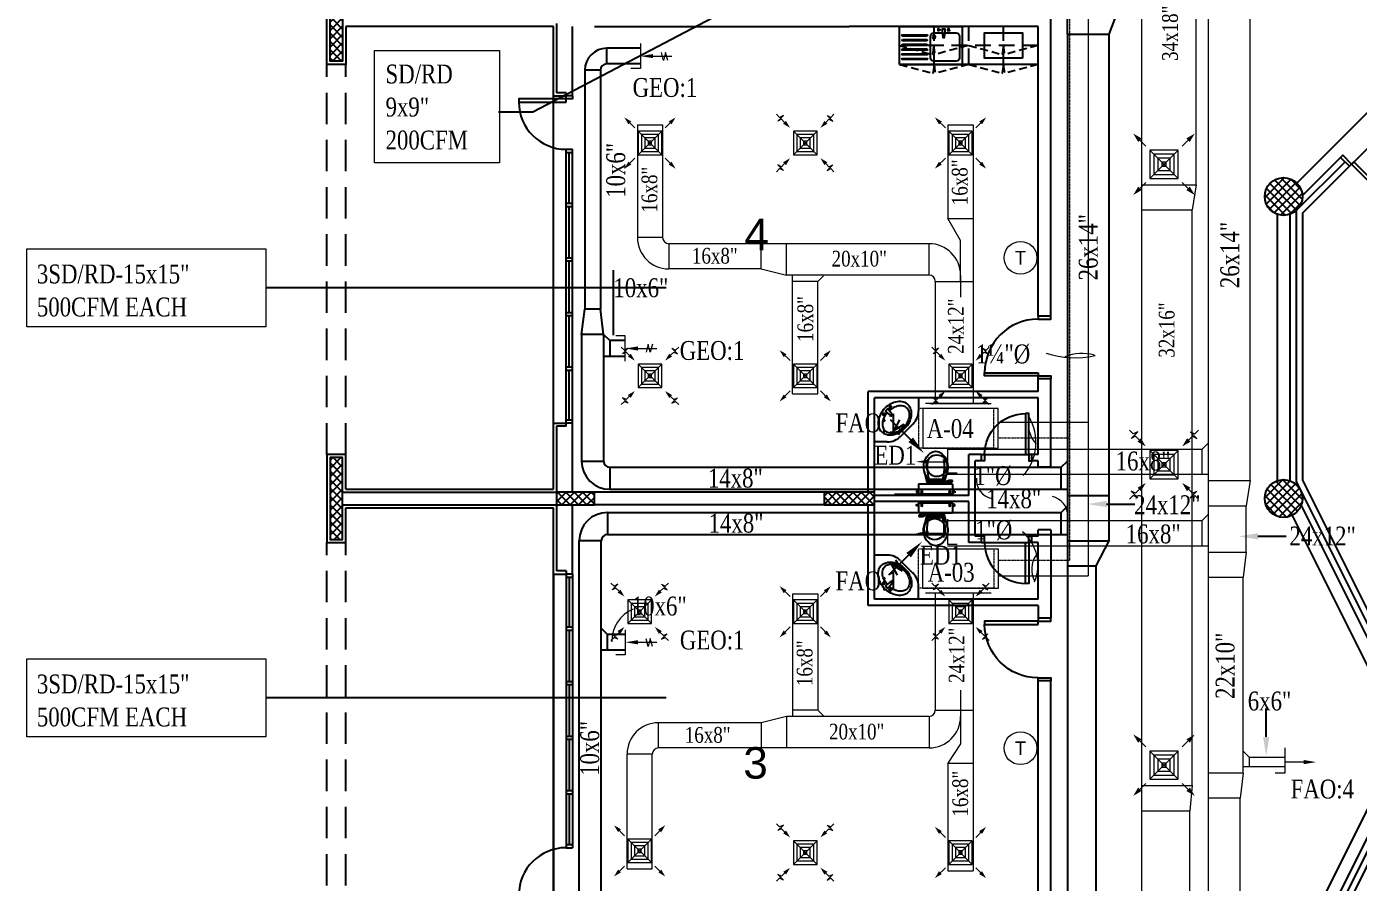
# Model space of a CAD drawing. Extents: x 278386 to 404536, y 8015 to 97114.
# Drawn here: x 295857 to 317031, y 54619 to 68235 of the extents above; entities that cross this region are included whole.
import ezdxf
from ezdxf.enums import TextEntityAlignment as Align

# ---------------------------------------------------------------- set-up
doc = ezdxf.new("R2010")
doc.units = 0
doc.header["$LTSCALE"] = 2
doc.header["$MEASUREMENT"] = 0
for name, pattern in [('1-BLOCK-A_FLOOR PLAN$0$HIDDEN', [0.375, 0.25, -0.125]), ('1-BLOCK-A_FLOOR PLAN$0$HIDDEN2', [0.1875, 0.125, -0.0625]), ('HIDDEN', [0.375, 0.25, -0.125])]:
    doc.linetypes.add(name, pattern=pattern)
doc.layers.get('0').update_dxf_attribs({"color": 1})
for name, color, linetype, lineweight in [('-D', 2, 'Continuous', 13), ('-DT', 4, 'Continuous', 13), ('ac duct1', 50, 'Continuous', 13), ('fresh air', 6, 'Continuous', 13)]:
    doc.layers.add(name, color=color, linetype=linetype, lineweight=lineweight)
for name, color, linetype in [('1-BLOCK-A_FLOOR PLAN$0$ARCH', 1, '1-BLOCK-A_FLOOR PLAN$0$HIDDEN2'), ('1-BLOCK-A_FLOOR PLAN$0$CLADDING', 1, 'Continuous'), ('1-BLOCK-A_FLOOR PLAN$0$COL-HAT', 1, 'Continuous'), ('1-BLOCK-A_FLOOR PLAN$0$COLUMN', 1, 'Continuous'), ('1-BLOCK-A_FLOOR PLAN$0$DOOR', 1, 'Continuous'), ('1-BLOCK-A_FLOOR PLAN$0$EL', 1, 'Continuous'), ('1-BLOCK-A_FLOOR PLAN$0$FIXT KIT', 1, 'Continuous'), ('1-BLOCK-A_FLOOR PLAN$0$Hidden', 1, '1-BLOCK-A_FLOOR PLAN$0$HIDDEN'), ('1-BLOCK-A_FLOOR PLAN$0$KITCHEN', 1, 'Continuous'), ('1-BLOCK-A_FLOOR PLAN$0$SANFIX', 1, 'Continuous'), ('1-BLOCK-A_FLOOR PLAN$0$TEXT-REF.', 1, 'Continuous'), ('1-BLOCK-A_FLOOR PLAN$0$WALL', 1, 'Continuous'), ('1-BLOCK-A_FLOOR PLAN$0$WIN', 1, 'Continuous'), ('ex text', 93, 'Continuous'), ('ext', 93, 'Continuous')]:
    doc.layers.add(name, color=color, linetype=linetype)
doc.styles.add('1-BLOCK-A_FLOOR PLAN$0$ARIAL', font='arial.ttf', dxfattribs={"width": 0.8})
doc.styles.add('DIMTEXT', font='romans.shx', dxfattribs={"width": 0.75})
doc.styles.add('IBA', font='romantic.ttf', dxfattribs={"width": 0.8, "height": 0.3})
doc.styles.add('manohar', font='romantic.ttf', dxfattribs={"width": 0.8, "height": 0.25})
doc.styles.add('T2', font='TXT', dxfattribs={"height": 2.5})
doc.dimstyles.new('LEADER', dxfattribs={"dimscale": 0.2, "dimtxt": 1.8, "dimasz": 2, "dimexe": 2, "dimexo": 1.5, "dimgap": 1, "dimtad": 1, "dimlfac": 100, "dimzin": 13, "dimdsep": 46, "dimtxsty": 'DIMTEXT', "dimcen": 1.5, "dimdle": 2, "dimclrd": 4, "dimclre": 256, "dimclrt": 4, "dimadec": 0, "dimazin": 0, "dimtfac": 1, "dimtix": 1, "dimtmove": 2, "dimatfit": 0, "dimfxl": 2, "dimtolj": 1, "dimtzin": 13, "dimarcsym": 0})
pattern_1 = [(45, (-200, -4), (-0.06629126, 0.06629126), []), (135, (-200, -4), (-0.06629126, -0.06629126), [])]

# ---------------------------------------------------------------- blocks, each defined once
blk = doc.blocks.new('SA')
at = {"color": 7}
blk.add_line((-3, 0), (0, 0), dxfattribs=at)
blk.add_solid([(-3, -0.33), (-3, 0.33), (-5, 0)], dxfattribs=at)
blk = doc.blocks.new('A$C364C0CB1')
at = {"layer": '-DT'}
blk.add_lwpolyline([(-0.224, 0), (0.175, 0), (0.175, 0.152)], dxfattribs=at)
at = {"layer": '-DT', "xscale": 0.1000000000000014, "yscale": 0.1000000000000014, "zscale": 0.1000000000000014, "rotation": 90}
blk.add_blockref('SA', (0, 0), dxfattribs=at)
blk = doc.blocks.new('RA')
for p, q in [((-2, 0), (-5, 0)), ((-4.32, -0.67), (-3.95, 0.58)), ((-3.95, 0.58), (-3.66, -0.68)), ((-3.66, -0.68), (-3.32, 0.56))]:
    blk.add_line(p, q)
blk.add_solid([(-2, 0.33), (-2, -0.33), (0, 0)])
blk = doc.blocks.new('A$C5D7019D5')
at = {"layer": '-DT'}
blk.add_lwpolyline([(-0.199, 0), (0.199, 0), (0.199, 0.152)], dxfattribs=at)
at = {"layer": '-DT', "xscale": 0.1000000000000014, "yscale": 0.1000000000000014, "zscale": 0.1000000000000014, "rotation": 90}
blk.add_blockref('RA', (0, 0), dxfattribs=at)
blk = doc.blocks.new('CR')
at = {"layer": 'ext'}
for p, q in [((2.74, 2.72), (4.86, 4.84)), ((3.43, 4.38), (4.07, 3.26)), ((4.53, 3.69), (3.43, 4.38)), ((3.91, 4.83), (4.53, 3.69))]:
    blk.add_line(p, q, dxfattribs=at)
blk.add_circle((0, 0), 1.11, dxfattribs=at)
blk.add_solid([(2.97, 2.49), (2.5, 2.96), (1.33, 1.31)], dxfattribs=at)
blk = doc.blocks.new('1-BLOCK-A_FLOOR PLAN$0$A-WC')
at = {"layer": '1-BLOCK-A_FLOOR PLAN$0$SANFIX', "color": 8, "linetype": 'Continuous'}
for p, q in [((0.246, 0), (-0.246, 0)), ((-0.248, -0.036), (-0.301, -0.036)), ((-0.29, -0.026), (-0.271, -0.026)), ((-0.29, -0.045), (-0.29, -0.026)), ((-0.271, -0.045), (-0.29, -0.045)), ((-0.271, -0.022), (-0.261, -0.022)), ((-0.271, -0.05), (-0.271, -0.022)), ((-0.261, -0.05), (-0.271, -0.05)), ((-0.261, -0.022), (-0.261, -0.05)), ((-0.256, -0.01), (-0.256, -0.144)), ((-0.241, -0.159), (0.241, -0.159)), ((-0.194, -0.038), (-0.229, -0.038)), ((-0.212, -0.056), (-0.212, -0.021)), ((-0.175, -0.35), (-0.134, -0.184)), ((-0.131, -0.181), (0, -0.181)), ((-0.131, -0.24), (-0.115, -0.198)), ((-0.105, -0.192), (0, -0.192)), ((0, -0.181), (0.132, -0.181)), ((0.106, -0.192), (0, -0.192)), ((0.132, -0.24), (0.115, -0.198)), ((0.135, -0.184), (0.176, -0.35)), ((0.147, -0.179), (0.209, -0.179)), ((0.147, -0.179), (0.147, -0.186)), ((0.147, -0.186), (0.256, -0.186)), ((0.163, -0.194), (0.163, -0.186)), ((0.197, -0.208), (0.163, -0.194)), ((0.195, -0.038), (0.23, -0.038)), ((0.209, -0.186), (0.209, -0.179)), ((0.212, -0.056), (0.212, -0.021)), ((0.249, -0.036), (0.302, -0.036)), ((0.256, -0.144), (0.256, -0.01)), ((0.256, -0.186), (0.256, -0.208)), ((0.261, -0.022), (0.261, -0.05)), ((0.272, -0.022), (0.261, -0.022)), ((0.261, -0.05), (0.272, -0.05)), ((0.272, -0.05), (0.272, -0.022)), ((0.29, -0.026), (0.272, -0.026)), ((0.272, -0.045), (0.29, -0.045)), ((0.29, -0.045), (0.29, -0.026)), ((-0.117, -0.236), (-0.134, -0.259)), ((-0.101, -0.228), (-0.101, -0.206)), ((-0.101, -0.206), (-0.057, -0.206)), ((-0.067, -0.206), (-0.067, -0.224)), ((-0.057, -0.206), (-0.057, -0.223)), ((-0.057, -0.211), (-0.035, -0.211)), ((-0.035, -0.211), (-0.035, -0.216)), ((-0.035, -0.216), (0.036, -0.216)), ((0.058, -0.211), (0.036, -0.211)), ((0.036, -0.211), (0.036, -0.216)), ((0.102, -0.206), (0.058, -0.206)), ((0.058, -0.206), (0.058, -0.222)), ((0.068, -0.206), (0.068, -0.223)), ((0.102, -0.226), (0.102, -0.206)), ((0.134, -0.259), (0.116, -0.233)), ((0.256, -0.208), (0.197, -0.208))]:
    blk.add_line(p, q, dxfattribs=at)
for centre in [(-0.212, -0.038), (0.212, -0.038)]:
    blk.add_circle(centre, 0.0141, dxfattribs=at)
for centre, radius, start, end in [((-0.246, -0.01), 0.0101, 90, 180), ((-0.241, -0.144), 0.0151, 180, 270), ((-0.131, -0.184), 0.00303, 90, 165.9466), ((-0.105, -0.202), 0.0101, 90, 158.4986), ((0.106, -0.202), 0.0101, 21.5014, 90), ((0.132, -0.184), 0.00303, 14.0534, 90), ((0.241, -0.144), 0.0151, 270, 0), ((0.246, -0.01), 0.0101, 0, 90), ((0.082, -0.414), 0.265, 165.9465, 230.8792), ((0.082, -0.414), 0.265, 148.9077, 165.9465), ((0.244, -0.512), 0.454, 146.1571, 148.9077), ((0.58, -0.415), 0.706, 164.6366, 188.9578), ((-0.101, -0.248), 0.0202, 96.9358, 142.58), ((0.009, -1.155), 0.934, 84.3005, 96.9358), ((-0.081, -0.414), 0.265, 309.1208, 14.0535), ((0.1, -0.246), 0.0202, 37.7817, 84.3005), ((-0.578, -0.415), 0.706, 351.0468, 15.5336), ((-0.243, -0.512), 0.454, 31.0923, 33.8429), ((-0.081, -0.414), 0.265, 14.0535, 31.0923), ((0, -0.514), 0.136, 230.8791, 309.1209)]:
    blk.add_arc(centre, radius, start, end, dxfattribs=at)
blk = doc.blocks.new('1-BLOCK-A_FLOOR PLAN$0$Lib23')
at = {"color": 9}
for points in [[(0.072, 0.086), (0.029, 0.089), (0.049, 0.05)], [(0.175, -0.012), (0.063, -0.025), (0.038, -0.025), (0.038, 0.025), (0.063, 0.025), (0.175, 0.012)], [(0.061, -0.053), (0.064, -0.096), (0.025, -0.076)]]:
    blk.add_lwpolyline(points, close=True, dxfattribs=at)
blk.add_lwpolyline([(0.076, -0.024, 0.054069), (0.089, -0.099, 0.082314), (0.126, -0.177, 0.106842), (0.187, -0.233, 0.13438), (0.25, -0.25, 0.13438)], format="xyb", dxfattribs=at)
for centre, radius, start, end in [((0.313, 0.026), 0.309, 143.1301, 162.7421), ((0.259, 0.067), 0.242, 118.9112, 143.1301), ((0.286, 0.065), 0.195, 120.6142, 145.008), ((0.225, 0.129), 0.171, 90, 118.9112), ((0.25, 0.125), 0.125, 90, 120.6142), ((0.225, 0.129), 0.171, 61.0888, 90), ((0.25, 0.125), 0.125, 59.3858, 90), ((0.191, 0.067), 0.242, 36.8699, 61.0888), ((0.214, 0.065), 0.195, 34.992, 59.3858), ((0.137, 0.026), 0.309, 17.2579, 36.8699), ((0.399, 0), 0.399, 162.7421, 180), ((0.399, 0), 0.399, 180, 197.2579), ((0.431, 0), 0.356, 163.8305, 176.2102), ((0.342, 0.026), 0.263, 145.008, 163.8305), ((0.158, 0.026), 0.263, 16.1695, 34.992), ((0.069, 0), 0.356, 360, 16.1695), ((0.158, -0.016), 0.268, 343.8305, 3.4791), ((0.051, 0), 0.399, 0, 17.2579), ((0.051, 0), 0.399, 342.7421, 0), ((0.313, -0.026), 0.309, 197.2579, 216.8699), ((0.214, -0.065), 0.195, 300.6142, 325.008), ((0.135, -0.01), 0.291, 325.008, 343.8305), ((0.137, -0.026), 0.309, 323.1301, 342.7421), ((0.273, -0.057), 0.259, 216.8699, 241.0888), ((0.214, -0.165), 0.136, 241.0888, 274.7817), ((0.225, -0.129), 0.171, 270, 298.9112), ((0.25, -0.125), 0.125, 270, 300.6142), ((0.191, -0.067), 0.242, 298.9112, 323.1301)]:
    blk.add_arc(centre, radius, start, end, dxfattribs=at)
blk = doc.blocks.new('1-BLOCK-A_FLOOR PLAN$0$10d80l')
at = {"color": 9}
blk.add_line((0.75, 0.1), (0.05, 0.1), dxfattribs=at)
for points in [[(0.1, 0.1), (0.05, 0.1), (0.05, 0.75), (0.1, 0.75), (0.1, 0.1)], [(0, 0.1), (0.05, 0.1), (0.05, 0), (0, 0)], [(0.8, 0.1), (0.75, 0.1), (0.75, 0), (0.8, 0)]]:
    blk.add_lwpolyline(points, dxfattribs=at)
blk.add_arc((0.1, 0.1), 0.65, 0, 90, dxfattribs=at)
blk = doc.blocks.new('1-BLOCK-A_FLOOR PLAN$0$20d100l')
at = {"color": 8}
for points in [[(0.1, 0.2), (0.05, 0.2), (0.05, 1.05), (0.1, 1.05), (0.1, 0.2)], [(0, 0.2), (0.05, 0.2), (0.05, 0), (0, 0)], [(1, 0.2), (0.95, 0.2), (0.95, 0), (1, 0)]]:
    blk.add_lwpolyline(points, dxfattribs=at)
blk.add_arc((0.1, 0.2), 0.85, 0, 90, dxfattribs=at)
blk = doc.blocks.new('1-BLOCK-A_FLOOR PLAN$0$20d180')
at = {"color": 9}
for points in [[(0.1, 0.2), (0.05, 0.2), (0.05, 1), (0.1, 1), (0.1, 0.2)], [(1.7, 0.2), (1.75, 0.2), (1.75, 1), (1.7, 1), (1.7, 0.2)], [(0, 0.2), (0.05, 0.2), (0.05, 0), (0, 0)], [(1.8, 0.2), (1.75, 0.2), (1.75, 0), (1.8, 0)]]:
    blk.add_lwpolyline(points, dxfattribs=at)
for centre, start, end in [((0.1, 0.2), 0, 90), ((1.7, 0.2), 90, 180)]:
    blk.add_arc(centre, 0.8, start, end, dxfattribs=at)
blk = doc.blocks.new('1-BLOCK-A_FLOOR PLAN$0$sk-s-100')
at = {"color": 8}
for p, q in [((1, 0), (0, 0)), ((0, -0.6), (0, 0)), ((1, -0.6), (1, 0)), ((1, -0.6), (0, -0.6))]:
    blk.add_line(p, q, dxfattribs=at)
blk.add_lwpolyline([(0.279, -0.1), (0.1, -0.1, 0.414214), (0.05, -0.15), (0.05, -0.5, 0.414214), (0.1, -0.55), (0.46, -0.55, 0.414214), (0.51, -0.5), (0.51, -0.15, 0.414214), (0.46, -0.1), (0.321, -0.1)], format="xyb", dxfattribs=at)
for points in [[(0.247, -0.061), (0.204, -0.064), (0.224, -0.025)], [(0.275, -0.062), (0.275, -0.038), (0.325, -0.038), (0.325, -0.062), (0.312, -0.175), (0.288, -0.175)], [(0.386, -0.072), (0.389, -0.029), (0.35, -0.049)]]:
    blk.add_lwpolyline(points, close=True, dxfattribs=at)
for points in [[(0.955, -0.13), (0.57, -0.13, 1), (0.57, -0.15), (0.955, -0.15, 1)], [(0.955, -0.205), (0.57, -0.205, 1), (0.57, -0.225), (0.955, -0.225, 1)], [(0.955, -0.28), (0.57, -0.28, 1), (0.57, -0.3), (0.955, -0.3, 1)], [(0.955, -0.355), (0.57, -0.355, 1), (0.57, -0.375), (0.955, -0.375, 1)], [(0.955, -0.43), (0.57, -0.43, 1), (0.57, -0.45), (0.955, -0.45, 1)], [(0.955, -0.505), (0.57, -0.505, 1), (0.57, -0.525), (0.955, -0.525, 1)]]:
    blk.add_lwpolyline(points, format="xyb", close=True, dxfattribs=at)
blk.add_circle((0.455, -0.165), 0.025, dxfattribs=at)
blk = doc.blocks.new('1-BLOCK-A_FLOOR PLAN', base_point=(138.43, 17.087))
at = {"layer": '1-BLOCK-A_FLOOR PLAN$0$COL-HAT'}
h = blk.add_hatch(dxfattribs=at)
h.set_pattern_fill('ANSI37', color=8, scale=0.75, angle=-90, style=0)
h.set_pattern_definition([(315, (36.75, 74.45), (0.066291, 0.066291), []), (45, (36.75, 74.45), (-0.066291, 0.066291), [])])
h.paths.add_polyline_path([(36.95, 75.25), (36.95, 74.45), (36.8, 74.45), (36.75, 74.45), (36.75, 75.25)])
h = blk.add_hatch(dxfattribs=at)
h.set_pattern_fill('ANSI37', color=8, scale=0.75, style=0)
h.set_pattern_definition(pattern_1)
h.paths.add_polyline_path([(52.2, 72.3, 1), (51.6, 72.3, 1)])
h = blk.add_hatch(dxfattribs=at)
h.set_pattern_fill('ANSI37', color=8, scale=0.75, angle=-90, style=0)
h.set_pattern_definition([(45, (36.75, 68.15), (0.066291, -0.066291), []), (315, (36.75, 68.15), (-0.066291, -0.066291), [])])
h.paths.add_polyline_path([(36.8, 68.15), (36.75, 68.15), (36.75, 66.85), (36.8, 66.85), (36.95, 66.85), (36.95, 68.15)])
h = blk.add_hatch(dxfattribs=at)
h.set_pattern_fill('ANSI37', color=8, scale=0.75, style=0)
h.set_pattern_definition(pattern_1)
h.paths.add_polyline_path([(51.6, 67.5, 1), (52.2, 67.5, 1)])
h = blk.add_hatch(dxfattribs=at)
h.set_pattern_fill('ANSI37', color=8, scale=0.75, style=0)
h.set_pattern_definition([(45, (-200.05, -4), (-0.06629126, 0.06629126), []), (135, (-200.05, -4), (-0.06629126, -0.06629126), [])])
h.paths.add_polyline_path([(40.95, 67.6), (40.35, 67.6), (40.35, 67.4), (40.95, 67.4)])
h = blk.add_hatch(dxfattribs=at)
h.set_pattern_fill('ANSI37', color=8, scale=0.75, style=0)
h.set_pattern_definition(pattern_1)
h.paths.add_polyline_path([(45.4, 67.6), (44.6, 67.6), (44.6, 67.4), (45.4, 67.4)])
at = {"layer": '1-BLOCK-A_FLOOR PLAN$0$ARCH', "color": 8, "linetype": '1-BLOCK-A_FLOOR PLAN$0$HIDDEN'}
for p, q in [((36.7, 68.2), (36.7, 74.4)), ((37, 68.2), (37, 74.4)), ((36.7, 60.6), (36.7, 66.8)), ((37, 60.6), (37, 66.8))]:
    blk.add_line(p, q, dxfattribs=at)
at = {"layer": '1-BLOCK-A_FLOOR PLAN$0$CLADDING', "color": 8}
for p, q in [((40.3, 75), (37, 75)), ((40.3, 73.9), (40.3, 75)), ((40.3, 73.9), (40.5, 73.9)), ((40.3, 73.9), (40.5, 73.9)), ((40.3, 67.65), (40.3, 68.7)), ((40.3, 68.7), (40.5, 68.7)), ((37, 67.65), (40.3, 67.65)), ((37, 67.35), (40.3, 67.35)), ((40.3, 66.3), (40.3, 67.35)), ((40.3, 66.3), (40.5, 66.3))]:
    blk.add_line(p, q, dxfattribs=at)
for points in [[(37, 75), (37, 74.4), (36.75, 74.4), (36.75, 74.4), (36.7, 74.4), (36.7, 75.3)], [(54.488, 74.888), (52.112, 72.512)], [(51.8, 72.017), (51.8, 67.783)], [(37, 67.65), (37, 68.2), (36.75, 68.2), (36.75, 68.2), (36.7, 68.2), (36.7, 66.8), (36.75, 66.8), (36.75, 66.8), (37, 66.8), (37, 67.35)], [(52.034, 67.232), (53.8, 63.7), (52.034, 60.168)]]:
    blk.add_lwpolyline(points, dxfattribs=at)
at = {"layer": '1-BLOCK-A_FLOOR PLAN$0$COLUMN', "color": 8}
blk.add_lwpolyline([(36.95, 75.25), (36.95, 74.45), (36.8, 74.45), (36.8, 74.45), (36.75, 74.45), (36.75, 75.25), (36.95, 75.25)], dxfattribs=at)
for points in [[(36.8, 68.15), (36.8, 68.15), (36.75, 68.15), (36.75, 66.85), (36.8, 66.85), (36.8, 66.85), (36.95, 66.85), (36.95, 68.15)], [(40.95, 67.4), (40.95, 67.6), (40.35, 67.6), (40.35, 67.4)], [(45.4, 67.4), (45.4, 67.6), (44.6, 67.6), (44.6, 67.4)]]:
    blk.add_lwpolyline(points, close=True, dxfattribs=at)
for centre in [(51.9, 72.3), (51.9, 72.3), (51.9, 67.5), (51.9, 67.5)]:
    blk.add_circle(centre, 0.3, dxfattribs=at)
at = {"layer": '1-BLOCK-A_FLOOR PLAN$0$DOOR', "color": 8}
blk.add_line((52.982, 72.816), (54.184, 74.018), dxfattribs=at)
for points in [[(40.6, 73.9), (40.6, 73.85), (40.5, 73.85), (40.5, 73.9)], [(40.5, 73.8), (40.5, 73.85), (39.75, 73.85), (39.75, 73.8), (40.5, 73.8)]]:
    blk.add_lwpolyline(points, dxfattribs=at)
for centre, start, end in [((40.5, 73.8), 180, 270), ((40.5, 61.2), 90, 180)]:
    blk.add_arc(centre, 0.75, start, end, dxfattribs=at)
at = {"layer": '1-BLOCK-A_FLOOR PLAN$0$EL', "color": 8, "linetype": '1-BLOCK-A_FLOOR PLAN$0$HIDDEN', "ltscale": 0.25}
for points in [[(45.793, 74.7), (46.324, 74.557, 0.065901), (46.343, 74.7)], [(46.893, 74.7), (46.362, 74.557, -0.065901), (46.343, 74.7)], [(46.9, 74.7), (47.431, 74.557, 0.065901), (47.45, 74.7)], [(48, 74.7), (47.469, 74.557, -0.065901), (47.45, 74.7)], [(45.8, 74.4), (46.331, 74.257, 0.065901), (46.35, 74.4)], [(46.9, 74.4), (46.369, 74.257, -0.065901), (46.35, 74.4)], [(46.9, 74.4), (47.431, 74.257, 0.065901), (47.45, 74.4)], [(48, 74.4), (47.469, 74.257, -0.065901), (47.45, 74.4)]]:
    blk.add_lwpolyline(points, format="xyb", dxfattribs=at)
at = {"layer": '1-BLOCK-A_FLOOR PLAN$0$FIXT KIT', "color": 8}
blk.add_lwpolyline([(47.75, 74.5), (47.15, 74.5), (47.15, 74.9), (47.75, 74.9)], close=True, dxfattribs=at)
at = {"layer": '1-BLOCK-A_FLOOR PLAN$0$Hidden', "color": 8, "ltscale": 0.5}
for p, q in [((46.35, 74.4), (46.35, 75)), ((46.9, 74.4), (46.9, 75)), ((47.45, 74.4), (47.45, 75))]:
    blk.add_line(p, q, dxfattribs=at)
at = {"layer": '1-BLOCK-A_FLOOR PLAN$0$KITCHEN', "color": 8}
for p, q in [((45.8, 74.4), (45.8, 75)), ((48, 74.4), (45.8, 74.4))]:
    blk.add_line(p, q, dxfattribs=at)
at = {"layer": '1-BLOCK-A_FLOOR PLAN$0$KITCHEN', "color": 8, "linetype": '1-BLOCK-A_FLOOR PLAN$0$HIDDEN', "ltscale": 0.5}
blk.add_line((48, 74.7), (45.8, 74.7), dxfattribs=at)
at = {"layer": '1-BLOCK-A_FLOOR PLAN$0$SANFIX', "color": 8, "linetype": 'Continuous'}
for p, q in [((46.1, 69.1), (46.1, 68.896)), ((45.816, 68.488), (46.012, 68.684)), ((45.604, 68.4), (45.4, 68.4)), ((45.604, 66.6), (45.4, 66.6)), ((45.816, 66.512), (46.012, 66.316)), ((46.1, 65.9), (46.1, 66.104))]:
    blk.add_line(p, q, dxfattribs=at)
for centre, start, end in [((45.8, 68.896), 315, 360), ((45.604, 68.7, 0), 270, 315), ((45.604, 66.3, 0), 45, 90), ((45.8, 66.104), 0, 45)]:
    blk.add_arc(centre, 0.3, start, end, dxfattribs=at)
at = {"layer": '1-BLOCK-A_FLOOR PLAN$0$WALL', "color": 8}
for p, q in [((48.2, 70.4), (48.2, 76.679)), ((40.35, 75.05), (40.35, 73.95)), ((40.6, 73.9), (40.6, 75)), ((40.6, 73.9), (40.6, 75)), ((40.95, 75), (45, 75)), ((48, 75), (45, 75)), ((48, 70.4), (48, 75)), ((40.5, 73.95), (40.35, 73.95)), ((40.5, 73.95), (40.5, 73.9)), ((40.6, 73.9), (40.5, 73.9)), ((40.6, 73.9), (40.5, 73.9)), ((48.2, 70.4), (48, 70.4)), ((48.2, 69.4), (48, 69.4)), ((48, 69.2), (48, 69.4)), ((48.2, 68), (48.2, 69.4)), ((48, 69.2), (45.3, 69.2)), ((45.3, 67.6), (45.3, 69.2)), ((48, 69.1), (45.4, 69.1)), ((45.4, 67.55), (45.4, 69.1)), ((48, 68.2), (48, 69.1)), ((40.35, 68.65), (40.35, 67.6)), ((40.5, 68.65), (40.35, 68.65)), ((40.6, 68.7), (40.5, 68.7)), ((40.5, 68.65), (40.5, 68.7)), ((40.6, 67.6), (40.6, 68.7)), ((46.9, 67.55), (46.9, 68.2)), ((47.1, 68.2), (46.9, 68.2)), ((47.1, 68.1), (47.1, 68.2)), ((48, 68.2), (47.9, 68.2)), ((47.9, 68.1), (47.9, 68.2)), ((47, 66.9), (47, 68.1)), ((47.1, 68.1), (47, 68.1)), ((48, 68.1), (47.9, 68.1)), ((48, 68), (48, 68.1)), ((48.2, 68), (48, 68)), ((36.95, 67.6), (40.35, 67.6)), ((44.7, 67.6), (40.95, 67.6)), ((46.9, 67.55), (45.4, 67.55)), ((36.95, 67.4), (40.35, 67.4)), ((40.35, 67.4), (40.35, 66.35)), ((40.6, 66.3), (40.6, 67.4)), ((44.7, 67.4), (40.95, 67.4)), ((45.3, 65.8), (45.3, 67.4)), ((46.9, 67.45), (45.4, 67.45)), ((45.4, 65.9), (45.4, 67.45)), ((46.9, 66.8), (46.9, 67.45)), ((48.2, 67), (48, 67)), ((48, 66.9), (48, 67)), ((48.2, 67), (48.2, 65.6)), ((47.1, 66.8), (46.9, 66.8)), ((47.1, 66.9), (47, 66.9)), ((47.1, 66.8), (47.1, 66.9)), ((48, 66.9), (47.9, 66.9)), ((47.9, 66.8), (47.9, 66.9)), ((48, 66.8), (47.9, 66.8)), ((48, 65.9), (48, 66.8)), ((40.5, 66.35), (40.35, 66.35)), ((40.5, 66.35), (40.5, 66.3)), ((40.6, 66.3), (40.5, 66.3)), ((48, 65.9), (45.4, 65.9)), ((48, 65.8), (45.3, 65.8)), ((48, 65.8), (48, 65.6)), ((48.2, 65.6), (48, 65.6)), ((48, 60), (48, 64.6)), ((48.2, 64.6), (48, 64.6)), ((48.2, 55.2), (48.2, 64.6))]:
    blk.add_line(p, q, dxfattribs=at)
at = {"layer": '1-BLOCK-A_FLOOR PLAN$0$WIN', "color": 8}
for p, q in [((40.3, 68.7), (40.3, 73.9)), ((40.5, 68.7), (40.5, 73.05)), ((40.5, 73.05), (40.6, 73.05)), ((40.5, 73), (40.6, 73)), ((40.55, 72.192), (40.55, 73)), ((40.6, 68.7), (40.6, 73.05)), ((52.805, 72.922), (52.946, 72.781)), ((40.5, 72.192), (40.6, 72.192)), ((40.5, 72.142), (40.6, 72.142)), ((40.55, 71.325), (40.55, 72.142)), ((40.5, 71.325), (40.6, 71.325)), ((40.5, 71.275), (40.6, 71.275)), ((40.55, 70.458), (40.55, 71.275)), ((40.5, 70.458), (40.6, 70.458)), ((40.5, 70.408), (40.6, 70.408)), ((40.55, 69.592), (40.55, 70.408)), ((40.5, 69.592), (40.6, 69.592)), ((40.5, 69.542), (40.6, 69.542)), ((40.55, 68.75), (40.55, 69.542)), ((40.5, 68.75), (40.6, 68.75)), ((40.3, 61.1), (40.3, 66.3)), ((40.3, 66.3), (40.3, 61.1)), ((40.5, 66.3), (40.5, 61.95)), ((40.6, 66.3), (40.6, 61.95)), ((40.5, 66.25), (40.6, 66.25)), ((40.55, 66.25), (40.55, 65.458)), ((40.5, 65.458), (40.6, 65.458)), ((40.5, 65.408), (40.6, 65.408)), ((40.55, 65.408), (40.55, 64.592)), ((40.5, 64.592), (40.6, 64.592)), ((40.5, 64.542), (40.6, 64.542)), ((40.55, 64.542), (40.55, 63.725)), ((40.5, 63.725), (40.6, 63.725)), ((40.5, 63.675), (40.6, 63.675)), ((40.55, 63.675), (40.55, 62.858)), ((40.5, 62.858), (40.6, 62.858)), ((40.5, 62.808), (40.6, 62.808)), ((40.55, 62.808), (40.55, 62)), ((40.5, 62), (40.6, 62)), ((40.5, 61.95), (40.6, 61.95))]:
    blk.add_line(p, q, dxfattribs=at)
for points in [[(52.876, 72.851), (52.1, 72.076), (52.1, 67.771), (54.135, 63.7), (52.1, 59.629), (52.1, 52.672), (53.724, 47.351), (52.128, 44.493), (53.193, 41.778)], [(52.805, 72.922), (52.2, 72.317)], [(52.946, 72.781), (52.2, 72.034), (52.2, 67.794), (54.247, 63.7), (52.2, 59.606), (52.2, 52.687), (53.832, 47.34), (52.238, 44.486), (53.286, 41.814)], [(52, 72.017), (52, 67.783)], [(52.179, 67.389), (54.024, 63.7), (52.179, 60.011)]]:
    blk.add_lwpolyline(points, dxfattribs=at)
at = {"layer": '1-BLOCK-A_FLOOR PLAN$0$DOOR', "color": 8, "xscale": -1}
for name, p, rotation in [('1-BLOCK-A_FLOOR PLAN$0$20d180', (52.805, 72.922), 224.9999999999999), ('1-BLOCK-A_FLOOR PLAN$0$20d100l', (48.2, 65.6), 90)]:
    blk.add_blockref(name, p, dxfattribs=dict(at, rotation=rotation))
at = {"layer": '1-BLOCK-A_FLOOR PLAN$0$DOOR', "color": 8}
for name, p, rotation in [('1-BLOCK-A_FLOOR PLAN$0$20d100l', (48.2, 69.4), 90), ('1-BLOCK-A_FLOOR PLAN$0$10d80l', (47.9, 66.9), 180)]:
    blk.add_blockref(name, p, dxfattribs=dict(at, rotation=rotation))
at = {"layer": '1-BLOCK-A_FLOOR PLAN$0$DOOR', "color": 8, "xscale": -1}
blk.add_blockref('1-BLOCK-A_FLOOR PLAN$0$10d80l', (47.9, 68.1), dxfattribs=at)
at = {"layer": '1-BLOCK-A_FLOOR PLAN$0$FIXT KIT', "color": 8, "xscale": -1}
blk.add_blockref('1-BLOCK-A_FLOOR PLAN$0$sk-s-100', (46.8, 75), dxfattribs=at)
at = {"layer": '1-BLOCK-A_FLOOR PLAN$0$SANFIX', "color": 8, "linetype": 'Continuous', "rotation": 314.9999999149925}
blk.add_blockref('1-BLOCK-A_FLOOR PLAN$0$Lib23', (45.565, 68.935), dxfattribs=at)
at = {"layer": '1-BLOCK-A_FLOOR PLAN$0$SANFIX', "color": 8, "zscale": 1.0502284275}
for p, xscale, yscale, rotation in [((46.373, 67.568), -1.050228427499862, 1.050228427500122, 179.9136860165345), ((46.373, 67.432), -1.050228427499856, 1.050228427500115, 359.9136860165345)]:
    blk.add_blockref('1-BLOCK-A_FLOOR PLAN$0$A-WC', p, dxfattribs=dict(at, xscale=xscale, yscale=yscale, rotation=rotation))
at = {"layer": '1-BLOCK-A_FLOOR PLAN$0$SANFIX', "color": 8, "linetype": 'Continuous', "xscale": -1, "rotation": 225.0000000850065}
blk.add_blockref('1-BLOCK-A_FLOOR PLAN$0$Lib23', (45.565, 66.065), dxfattribs=at)
at = {"layer": '1-BLOCK-A_FLOOR PLAN$0$TEXT-REF.', "color": 8, "style": '1-BLOCK-A_FLOOR PLAN$0$ARIAL'}
for s, p in [('4', (43.528, 71.446)), ('3', (43.511, 63.048))]:
    blk.add_text(s, height=0.5, dxfattribs=at).set_placement(p, align=Align.CENTER)
blk = doc.blocks.new('A$C51B27907')
blk.add_blockref('1-BLOCK-A_FLOOR PLAN', (123.971, 2.307))
blk = doc.blocks.new('A$C429252BE')
at = {"layer": 'ex text', "color": 7}
blk.add_line((0, 0), (0.45, 0), dxfattribs=at)
blk.add_solid([(0, -0.05), (0, 0.05), (-0.3, 0)], dxfattribs=at)
blk = doc.blocks.new('T')
blk.add_circle((0, 0), 2.37)
at = {"style": 'T2'}
blk.add_text('T', height=2, dxfattribs=at).set_placement((0, 0), align=Align.MIDDLE)
blk = doc.blocks.new('G S 14')
at = {"layer": '-DT', "color": 7}
for p, q in [((-0.345, 0.345), (-0.225, 0.225)), ((0.225, 0.225), (0.345, 0.345)), ((-0.345, -0.345), (-0.225, -0.225)), ((0.225, -0.225), (0.345, -0.345))]:
    blk.add_line(p, q, dxfattribs=at)
at = {"layer": '-DT', "color": 1}
for p, q in [((-0.175, 0.175), (0.175, -0.175)), ((-0.175, -0.175), (0.175, 0.175))]:
    blk.add_line(p, q, dxfattribs=at)
at = {"layer": '-DT', "color": 7}
for points in [[(-0.38, 0.38, 0, 0.06, 0), (-0.298, 0.298, 0.06, 0.06, 0)], [(0.38, 0.38, 0, 0.06, 0), (0.298, 0.298, 0.06, 0.06, 0)], [(-0.38, -0.38, 0, 0.06, 0), (-0.298, -0.298, 0.06, 0.06, 0)], [(0.38, -0.38, 0, 0.06, 0), (0.298, -0.298, 0.06, 0.06, 0)]]:
    blk.add_lwpolyline(points, format="xyseb", dxfattribs=at)
blk.add_lwpolyline([(-0.175, -0.175), (0.175, -0.175), (0.175, 0.175), (-0.175, 0.175)], close=True, dxfattribs=at)
at = {"layer": '-DT', "color": 1}
for points in [[(-0.125, -0.125), (0.125, -0.125), (0.125, 0.125), (-0.125, 0.125)], [(-0.075, -0.075), (0.075, -0.075), (0.075, 0.075), (-0.075, 0.075)], [(-0.025, -0.025), (0.025, -0.025), (0.025, 0.025), (-0.025, 0.025)]]:
    blk.add_lwpolyline(points, close=True, dxfattribs=at)
blk = doc.blocks.new('G R 12')
at = {"layer": '-DT', "color": 7}
for p, q in [((-0.426, 0.426), (-0.38, 0.38)), ((-0.426, 0.426), (-0.38, 0.38)), ((-0.407, 0.326), (-0.324, 0.408)), ((-0.407, 0.326), (-0.324, 0.408)), ((-0.352, 0.352), (-0.407, 0.326)), ((-0.352, 0.352), (-0.407, 0.326)), ((-0.324, 0.408), (-0.38, 0.38)), ((-0.324, 0.408), (-0.38, 0.38)), ((-0.352, 0.352), (-0.306, 0.306)), ((-0.352, 0.352), (-0.306, 0.306)), ((0.352, 0.352), (0.306, 0.306)), ((0.352, 0.352), (0.306, 0.306)), ((0.407, 0.326), (0.324, 0.408)), ((0.324, 0.408), (0.38, 0.38)), ((0.407, 0.326), (0.324, 0.408)), ((0.324, 0.408), (0.38, 0.38)), ((0.352, 0.352), (0.407, 0.326)), ((0.352, 0.352), (0.407, 0.326)), ((0.426, 0.426), (0.38, 0.38)), ((0.426, 0.426), (0.38, 0.38)), ((-0.352, -0.352), (-0.407, -0.326)), ((-0.407, -0.326), (-0.324, -0.408)), ((-0.352, -0.352), (-0.407, -0.326)), ((-0.407, -0.326), (-0.324, -0.408)), ((-0.352, -0.352), (-0.306, -0.306)), ((-0.352, -0.352), (-0.306, -0.306)), ((0.352, -0.352), (0.306, -0.306)), ((0.352, -0.352), (0.306, -0.306)), ((0.407, -0.326), (0.324, -0.408)), ((0.407, -0.326), (0.324, -0.408)), ((0.352, -0.352), (0.407, -0.326)), ((0.352, -0.352), (0.407, -0.326)), ((-0.426, -0.426), (-0.38, -0.38)), ((-0.426, -0.426), (-0.38, -0.38)), ((-0.324, -0.408), (-0.38, -0.38)), ((-0.324, -0.408), (-0.38, -0.38)), ((0.324, -0.408), (0.38, -0.38)), ((0.324, -0.408), (0.38, -0.38)), ((0.426, -0.426), (0.38, -0.38)), ((0.426, -0.426), (0.38, -0.38))]:
    blk.add_line(p, q, dxfattribs=at)
at = {"layer": '-DT', "color": 1}
for p, q in [((-0.175, 0.175), (0.175, -0.175)), ((-0.175, -0.175), (0.175, 0.175)), ((-0.175, 0.175), (0.175, -0.175)), ((-0.175, -0.175), (0.175, 0.175))]:
    blk.add_line(p, q, dxfattribs=at)
at = {"layer": '-DT', "color": 7}
for points in [[(-0.225, 0.225, 0, 0.06, 0), (-0.306, 0.306, 0.06, 0.06, 0)], [(-0.225, 0.225, 0, 0.06, 0), (-0.306, 0.306, 0.06, 0.06, 0)], [(0.225, 0.225, 0, 0.06, 0), (0.306, 0.306, 0.06, 0.06, 0)], [(0.225, 0.225, 0, 0.06, 0), (0.306, 0.306, 0.06, 0.06, 0)], [(-0.225, -0.225, 0, 0.06, 0), (-0.306, -0.306, 0.06, 0.06, 0)], [(-0.225, -0.225, 0, 0.06, 0), (-0.306, -0.306, 0.06, 0.06, 0)], [(0.225, -0.225, 0, 0.06, 0), (0.306, -0.306, 0.06, 0.06, 0)], [(0.225, -0.225, 0, 0.06, 0), (0.306, -0.306, 0.06, 0.06, 0)]]:
    blk.add_lwpolyline(points, format="xyseb", dxfattribs=at)
blk.add_lwpolyline([(-0.175, -0.175), (0.175, -0.175), (0.175, 0.175), (-0.175, 0.175)], close=True, dxfattribs=at)
blk.add_lwpolyline([(-0.175, -0.175), (0.175, -0.175), (0.175, 0.175), (-0.175, 0.175)], close=True, dxfattribs=at)
at = {"layer": '-DT', "color": 1}
for points in [[(-0.125, -0.125), (0.125, -0.125), (0.125, 0.125), (-0.125, 0.125)], [(-0.125, -0.125), (0.125, -0.125), (0.125, 0.125), (-0.125, 0.125)], [(-0.075, -0.075), (0.075, -0.075), (0.075, 0.075), (-0.075, 0.075)], [(-0.075, -0.075), (0.075, -0.075), (0.075, 0.075), (-0.075, 0.075)], [(-0.025, -0.025), (0.025, -0.025), (0.025, 0.025), (-0.025, 0.025)], [(-0.025, -0.025), (0.025, -0.025), (0.025, 0.025), (-0.025, 0.025)]]:
    blk.add_lwpolyline(points, close=True, dxfattribs=at)

msp = doc.modelspace()

# ---------------------------------------------------------------- linework, layer by layer
at = {"layer": '-D'}
for points in [[(301385, 67855), (303367, 67855), (303367, 66069), (301385, 66069)], [(295857, 64702), (299657, 64702), (299657, 63463), (295857, 63463)], [(310095, 61537), (311294, 61537), (311294, 62163), (310095, 62163)], [(310095, 59933), (311294, 59933), (311294, 59307), (310095, 59307)], [(295857, 58186), (299657, 58186), (299657, 56947), (295857, 56947)]]:
    msp.add_lwpolyline(points, close=True, dxfattribs=at)
at = {"layer": '-DT', "linetype": 'HIDDEN', "ltscale": 0.6}
for p, q in [((312424, 71114), (312424, 59754)), ((311294, 61698), (312424, 61698)), ((311294, 59754), (312424, 59754))]:
    msp.add_line(p, q, dxfattribs=at)
at = {"layer": '-DT'}
for p, q in [((312724, 70814), (312724, 59504)), ((311181, 62242), (310208, 62242)), ((311294, 61948), (312724, 61948)), ((311294, 59504), (312724, 59504)), ((311181, 59228), (310208, 59228))]:
    msp.add_line(p, q, dxfattribs=at)
at = {"layer": '-DT', "linetype": 'Continuous', "ltscale": 0.6}
for p, q in [((311111, 62244), (310137, 62244)), ((311111, 59231), (310137, 59231))]:
    msp.add_line(p, q, dxfattribs=at)
at = {"layer": '-DT', "linetype": 'HIDDEN', "ltscale": 0.6}
for points in [[(310025, 61540), (311224, 61540), (311224, 62166), (310025, 62166)], [(310025, 59935), (311224, 59935), (311224, 59309), (310025, 59309)]]:
    msp.add_lwpolyline(points, close=True, dxfattribs=at)
at = {"layer": '-DT'}
for centre, radius, start, end in [((312514, 64498), 1526, 252.3991, 281.9999), ((312629, 62269), 771, 75.6154, 111.0348), ((311098, 61631), 795, 318.1448, 30.4262), ((312245, 61927), 477, 168.2249, 222.9811), ((311246, 61029), 298, 174.0974, 259.6803), ((312092, 60469), 304, 358.0083, 78.4275), ((311232, 59676), 693, 337.3754, 49.9208), ((312205, 59611), 381, 144.5377, 208.8222), ((305694, 58472), 540, 111.6904, 181.8097)]:
    msp.add_arc(centre, radius, start, end, dxfattribs=at)
at = {"layer": 'ac duct1'}
for p, q in [((313577, 56577), (313577, 69723)), ((314437, 65722), (314437, 69633)), ((305560, 66672), (305560, 64885)), ((305560, 66672), (305960, 66672)), ((305960, 66672), (305960, 64885)), ((310494, 66672), (310494, 65185)), ((310494, 66672), (310894, 66672)), ((310894, 66672), (310894, 62242)), ((313577, 65722), (314437, 65722)), ((314437, 65722), (314377, 65322)), ((313577, 65322), (314377, 65322)), ((314377, 56172), (314377, 65322)), ((310694, 64834), (310494, 65185)), ((310494, 65185), (310894, 65185)), ((305960, 64885), (305560, 64885)), ((310694, 64185), (310694, 64834)), ((310194, 64785), (306060, 64785)), ((306060, 64785), (306060, 64385)), ((307527, 64385), (307527, 64785)), ((307927, 64285), (307927, 64785)), ((310194, 64285), (310194, 64785)), ((307527, 64385), (306060, 64385)), ((307527, 64385), (307927, 64285)), ((310194, 64285), (307927, 64285)), ((308027, 62397), (308027, 64285)), ((308427, 64185), (308027, 64185)), ((308427, 64185), (308518, 64275)), ((308427, 62397), (308427, 64185)), ((310294, 64185), (310294, 62242)), ((310294, 64185, 0), (310894, 64185)), ((310694, 64285), (310694, 63935)), ((308027, 62397), (308427, 62397)), ((309647, 60811), (310229, 60811)), ((308027, 59222), (308027, 57271)), ((308027, 59222), (308427, 59222)), ((308427, 59222, 0), (308427, 57371)), ((310294, 59228), (310294, 57371)), ((310894, 59228), (310894, 54820)), ((310694, 57688), (310694, 57271)), ((307527, 57171), (305896, 57171)), ((305896, 56771), (305896, 57171)), ((307927, 57271), (307527, 57171)), ((307527, 57171), (307527, 56771)), ((310194, 57271), (307927, 57271)), ((307927, 57271), (307927, 56771)), ((308427, 57371), (308027, 57371)), ((308427, 57371), (308527, 57271)), ((310194, 57271), (310194, 56771)), ((310294, 57371, 0), (310894, 57371, 0)), ((310694, 57271), (310694, 56837)), ((310194, 56771), (305896, 56771)), ((310694, 56837), (310494, 56527)), ((305396, 54847, 0), (305396, 56671)), ((305796, 56671), (305396, 56671)), ((305796, 54847, 0), (305796, 56671)), ((313577, 46757), (313577, 56577)), ((310494, 56527), (310494, 54820)), ((310494, 56527), (310894, 56527)), ((313577, 56172), (314377, 56172)), ((314377, 56172), (314337, 55772)), ((313577, 55772), (314337, 55772)), ((314337, 46622), (314337, 55772)), ((305396, 54847, 0), (305796, 54847, 0)), ((310494, 54820), (310894, 54820))]:
    msp.add_line(p, q, dxfattribs=at)
for centre, radius, start, end in [((306060, 64885, 0), 500, 180, 270), ((306060, 64885, 0), 100, 180, 270), ((310194, 64285, 0), 500, 0, 90), ((310194, 64185, 0), 100, 0, 90), ((305896, 56671, 0), 500, 90, 180), ((310194, 57371, 0), 100, 270, 0), ((310194, 57271, 0), 500, 270, 0), ((305896, 56671, 0), 100, 90, 180)]:
    msp.add_arc(centre, radius, start, end, dxfattribs=at)
at = {"layer": 'ex text', "linetype": 'Continuous'}
msp.add_line((312392, 60781), (313052, 60781), dxfattribs=at)
at = {"layer": 'ex text', "color": 7}
for p, q in [((313016, 60647), (313466, 60647)), ((315420, 60134, 0), (315870, 60134, 0))]:
    msp.add_line(p, q, dxfattribs=at)
for points in [[(313016, 60597), (313016, 60697), (312716, 60647)], [(315420, 60084, 0), (315420, 60184, 0), (315120, 60134, 0)]]:
    msp.add_solid(points, dxfattribs=at)
at = {"layer": 'ext', "linetype": 'Continuous'}
for p, q in [((312392, 68117), (312392, 70859)), ((312392, 68117), (312392, 66993)), ((313052, 68117), (313052, 60063)), ((305610, 67891), (305073, 67891)), ((305073, 67641), (305073, 67891)), ((305610, 67641), (305073, 67641)), ((304723, 67541), (304723, 63744)), ((304973, 67541), (304723, 67541)), ((304973, 67541), (304973, 63744)), ((312392, 66993), (312392, 39152)), ((304673, 63344), (304673, 61331)), ((305023, 63344), (305023, 61331)), ((305023, 63344), (305023, 61331)), ((305023, 63344), (305023, 61331)), ((305123, 63244), (305023, 63344)), ((305368, 63244), (305123, 63244)), ((305123, 63244), (305123, 62994)), ((305368, 62994), (305023, 62994)), ((305123, 61231), (312292, 61231)), ((312292, 60881), (312292, 61231)), ((305123, 60881), (312392, 60881)), ((312392, 60881), (312392, 60163)), ((305085, 60513), (312292, 60513)), ((312292, 60163), (312292, 60513)), ((305085, 60163), (312392, 60163)), ((304635, 54143), (304635, 60063)), ((304985, 54143), (304985, 60063)), ((312842, 59663), (312842, 44445)), ((305368, 58575), (305085, 58575)), ((305085, 58325), (305085, 58575)), ((305368, 58325), (304985, 58325))]:
    msp.add_line(p, q, dxfattribs=at)
at = {"layer": 'ext'}
for p, q in [((313202, 68517), (313052, 68117)), ((312392, 68117), (313052, 68117)), ((304673, 63344), (304723, 63744)), ((304973, 63744), (304723, 63744)), ((305023, 63344), (304973, 63744)), ((305023, 63344), (304673, 63344)), ((304673, 61331), (305023, 61331)), ((305123, 61231), (305123, 60881)), ((312292, 61231), (312392, 61331)), ((312392, 61331), (312392, 60881)), ((312292, 60513), (312392, 60613)), ((305085, 60513), (305085, 60163)), ((304985, 60063), (304635, 60063)), ((312392, 60063), (313052, 60063)), ((313052, 60063), (312842, 59663)), ((312392, 59663), (312842, 59663)), ((305085, 58575), (304985, 58675))]:
    msp.add_line(p, q, dxfattribs=at)
at = {"layer": 'ext', "linetype": 'Continuous'}
for centre, radius, start, end in [((305073, 67541), 350, 90, 180), ((305073, 67541), 100, 90, 180), ((305123, 61331), 450, 180, 270), ((305123, 61331), 100, 180, 270), ((305085, 60063), 450, 90, 180), ((305085, 60063), 100, 90, 180)]:
    msp.add_arc(centre, radius, start, end, dxfattribs=at)
at = {"layer": 'fresh air', "color": 6, "linetype": 'Continuous', "ltscale": 0.3}
for p, q in [((314635, 45281), (314635, 68643)), ((315295, 61020), (315295, 68642)), ((310487, 61520), (314535, 61520)), ((314535, 61120), (314535, 61520)), ((310487, 61120), (314635, 61120)), ((315235, 59884), (315235, 60620)), ((310487, 60384), (314535, 60384)), ((314535, 59984), (314535, 60384)), ((310487, 59984), (314635, 59984)), ((314635, 59884), (315235, 59884)), ((314635, 59484), (315185, 59484)), ((315185, 56371), (315185, 59484)), ((315845, 56621), (315285, 56621)), ((315285, 56471), (315285, 56621)), ((315845, 56471), (315185, 56471)), ((315135, 45825), (315135, 55971))]:
    msp.add_line(p, q, dxfattribs=at)
at = {"layer": 'fresh air'}
for p, q in [((314535, 61520), (314635, 61620)), ((314635, 61020), (315295, 61020)), ((315295, 61020), (315235, 60620)), ((314635, 60620), (315235, 60620)), ((314535, 60384), (314635, 60484)), ((315235, 59884), (315185, 59484)), ((315285, 56621), (315185, 56721)), ((315185, 56371), (314635, 56371)), ((315185, 56371), (315135, 55971)), ((315135, 55971), (314635, 55971))]:
    msp.add_line(p, q, dxfattribs=at)

# ---------------------------------------------------------------- block references
at = {"layer": '-DT'}
for name, p, xscale, yscale, zscale, rotation in [('A$C5D7019D5', (305610, 67766), -1000, 1000, 1000, 90), ('A$C5D7019D5', (305368, 63119), 1000, 1000, 1000, 90), ('A$C364C0CB1', (310487, 61320), 1000, 1000, 1000, 270), ('CR', (310284, 60248), 151.2000000000056, 151.2000000000056, 151.2000000000056, 180), ('A$C364C0CB1', (310487, 60184), 1000, 1000, 1000, 270), ('A$C5D7019D5', (305368, 58450), -1000, 1000, 1000, 90), ('A$C364C0CB1', (315845, 56546), -1000, 1000, 1000, 90)]:
    msp.add_blockref(name, p, dxfattribs=dict(at, xscale=xscale, yscale=yscale, zscale=zscale, rotation=rotation))
for name, p, xscale, yscale, zscale in [('G S 14', (305760, 66385), 1071.428571428584, 1071.428571428584, 1071.428571428584), ('G R 12', (308227, 66385), 1071.580694820767, 1071.580694820767, 1071.580694820767), ('G S 14', (310694, 66385), 1071.428571428584, 1071.428571428584, 1071.428571428584), ('G S 14', (313927, 66047, 0), 1285.714285714306, 1285.714285714306, 1285.714285714306), ('T', (311648, 64561), 110.0000000000136, 110.0000000000136, 110.0000000000136), ('G R 12', (305760, 62685), 1071.580694820767, 1071.580694820767, 1071.580694820767), ('G S 14', (308227, 62685), 1071.428571428584, 1071.428571428584, 1071.428571428584), ('G R 12', (310694, 62685), 1071.580694820767, 1071.580694820767, 1071.580694820767), ('CR', (310317, 61256, 0), -151.2000000000056, 151.2000000000056, 151.2), ('G R 12', (313927, 61272), 1285.896833784932, 1285.896833784932, 1285.896833784932), ('G R 12', (305596, 58935), 1071.580694820767, 1071.580694820767, 1071.580694820767), ('G S 14', (308227, 58935), 1071.428571428584, 1071.428571428584, 1071.428571428584), ('G R 12', (310694, 58935), 1071.580694820767, 1071.580694820767, 1071.580694820767), ('T', (311648, 56766), 110.0000000000136, 110.0000000000136, 110.0000000000136), ('G S 14', (313927, 56497), 1285.714285714306, 1285.714285714306, 1285.714285714306), ('G S 14', (305596, 55135, 0), 1071.428571428584, 1071.428571428584, 1071.428571428584), ('G R 12', (308227, 55108, 0), 1071.580694820767, 1071.580694820767, 1071.580694820767), ('G S 14', (310694, 55108), 1071.428571428584, 1071.428571428584, 1071.428571428584)]:
    msp.add_blockref(name, p, dxfattribs=dict(at, xscale=xscale, yscale=yscale, zscale=zscale))
at = {"layer": 'ex text', "linetype": 'Continuous', "xscale": 1000, "yscale": 1000, "zscale": 1000, "rotation": 90}
msp.add_blockref('A$C429252BE', (315551, 56946), dxfattribs=at)
at = {"layer": 'ext', "linetype": 'Continuous', "xscale": 1000, "yscale": 1000, "zscale": 1000}
msp.add_blockref('A$C51B27907', (278386, 8015), dxfattribs=at)

# ---------------------------------------------------------------- texts
at = {"layer": '-DT', "style": 'IBA', "width": 0.8}
for s, p in [('SD/RD', (301559, 67332)), ('9x9"', (301559, 66807)), ('200CFM', (301559, 66282)), ('3SD/RD-15x15"', (296019, 64154)), ('500CFM EACH', (296019, 63629)), ('1¼"%%C', (310939, 62883)), ('A-04', (310158, 61696)), ('1"%%C', (310914, 60949)), ('1"%%C', (310927, 60085)), ('A-03', (310173, 59413)), ('3SD/RD-15x15"', (296019, 57638)), ('500CFM EACH', (296019, 57113))]:
    msp.add_text(s, height=300, dxfattribs=at).set_placement(p)
at = {"layer": 'ac duct1', "style": 'manohar', "width": 0.8}
for s, p in [('34x18"', (314147, 67690)), ('16x8"', (310806, 65396)), ('16x8"', (305876, 65280)), ('16x8"', (308353, 63224)), ('24x12"', (310744, 63034)), ('32x16"', (314094, 62972)), ('24x12"', (310756, 57804)), ('16x8"', (308342, 57753)), ('16x8"', (310814, 55680))]:
    msp.add_text(s, height=250, rotation=90, dxfattribs=at).set_placement(p)
for s, p in [('16x8"', (306426, 64468)), ('20x10"', (308646, 64422)), ('16x8"', (306313, 56853)), ('20x10"', (308605, 56905))]:
    msp.add_text(s, height=250, dxfattribs=at).set_placement(p)
at = {"layer": 'ex text', "color": 45, "style": 'IBA', "width": 0.8}
for p in [(305484, 67118), (306233, 62938), (306235, 58336)]:
    msp.add_text('GEO:1', height=300, dxfattribs=at).set_placement(p)
at = {"layer": 'ex text', "color": 7, "style": 'IBA', "width": 0.8}
for s, p in [('10x6"', (305366, 65514)), ('26x14"', (312873, 64201)), ('26x14"', (315122, 64078)), ('22x10"', (315048, 57549)), ('10x6"', (304952, 56327))]:
    msp.add_text(s, height=300, rotation=90, dxfattribs=at).set_placement(p)
for s, p in [('10x6"', (305179, 63935)), ('16x8"', (313159, 61181)), ('14x8"', (306680, 60909)), ('14x8"', (311103, 60581)), ('24x12"', (313453, 60486, 0)), ('14x8"', (306691, 60193)), ('16x8"', (313319, 60022)), ('24x12"', (315920, 59989)), ('10x6"', (305471, 58876)), ('6x6"', (315258, 57367))]:
    msp.add_text(s, height=300, dxfattribs=at).set_placement(p)
at = {"layer": 'ex text', "color": 140, "style": 'IBA', "width": 0.8}
for p in [(308707, 61787), (308707, 59276)]:
    msp.add_text('FAO:1', height=300, dxfattribs=at).set_placement(p)
at = {"layer": 'ex text', "color": 125, "style": 'IBA', "width": 0.8}
for p in [(309326, 61273), (310050, 59685)]:
    msp.add_text('ED1', height=300, dxfattribs=at).set_placement(p)
at = {"layer": 'ex text', "color": 151, "style": 'IBA', "width": 0.8}
msp.add_text('FAO:4', height=300, dxfattribs=at).set_placement((315939, 55968))

# ---------------------------------------------------------------- leaders
at = {"layer": '-DT'}
for points in [[(309438, 69784), (303898, 66873), (303355, 66873)], [(305179, 63329), (305179, 64364)], [(306017, 64083), (299657, 64083)], [(306017, 57567), (299657, 57567)]]:
    msp.add_leader(points, dimstyle='LEADER', override={"dimgap": 1, "dimtad": 0}, dxfattribs=at)

doc.saveas('drawing.dxf')
